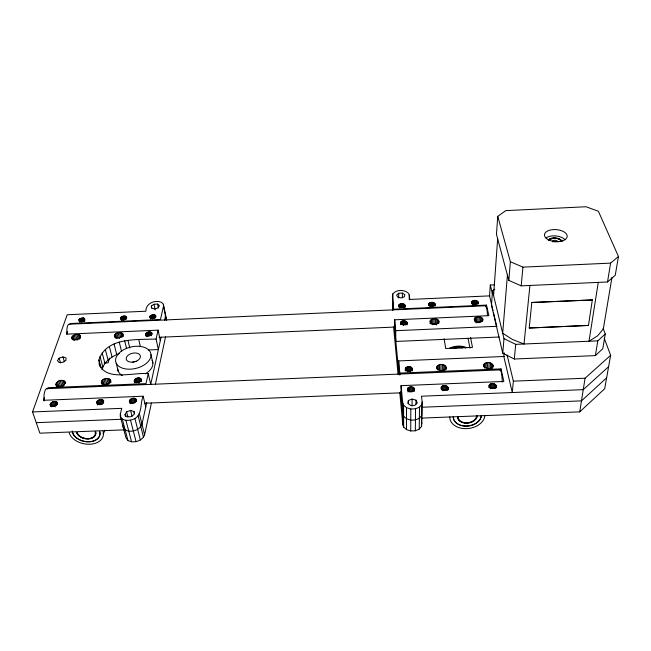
<?xml version="1.0" encoding="UTF-8"?>
<svg xmlns="http://www.w3.org/2000/svg" width="651" height="651" viewBox="0 0 651 651"><rect width="100%" height="100%" fill="white"/><g stroke="black" fill="none" stroke-linecap="round" stroke-linejoin="round"><path stroke-width="0.98" d="M407.957 391.983L407.957 387.98C409.788 386.246 413.808 386.458 414.606 389.135C414.288 392.52 408.234 392.569 407.428 389.428L407.957 387.98M408.421 403.49L408.421 400.471L412.083 399.071L416.013 400.17L417.275 402.945L414.89 405.321L410.651 405.492L407.778 403.327L408.421 400.471M408.543 371.534L408.543 366.562C410.879 366.293 413.116 368.23 412.286 370.704M408.698 391.422L408.698 387.41M409.235 299.834L409.243 295.025L408.478 293.275C404.263 289.345 396.443 289.386 392.732 293.983L392.537 310.112M409.65 392.04L409.658 387.028M409.625 371.599L409.634 366.635M410.626 371.884L410.643 366.912M410.74 391.878L410.757 386.865M608.62 366.676L583.247 389.664L421.482 396.207L422.182 402.001L421.547 426.348L419.244 429.123L415.346 430.791L410.74 430.97L410.805 409.007L406.501 407.672L403.579 405.125L402.717 402.782L401.057 385.661L503.858 381.445L500.993 368.889L399.836 373.088L398.656 360.914L504.615 356.463M411.465 370.37L411.473 367.392M411.855 391.951L411.871 386.938M412.026 370.989L412.042 368.01M412.05 406.11L412.083 399.071M412.889 391.251L412.913 387.239M413.751 390.746L413.767 387.744M414.329 391.397L414.345 388.395M134.814 382.943C131.689 377.995 142.13 375.407 141.641 381.242M415.346 430.791L415.501 408.82L419.488 407.152L421.832 404.393L422.182 402.001M415.989 404.19L416.013 400.17M419.244 429.123L419.488 407.152M421.547 426.348L421.832 404.393M129.403 400.764L129.394 401.504C130.802 404.417 136.507 402.936 136.417 399.73C135.026 397.037 130.338 398.16 129.403 400.764L130.151 403.701M428.74 305.726L428.773 303.797C430.401 301.063 436.487 302.219 435.104 306.051M429.115 305.173L429.155 303.236M429.725 306.645L429.798 302.78M430.091 323.58L430.221 320.788C432.174 317.24 440.157 318.347 438.872 323.197M430.58 306.328L430.653 302.463M430.661 323.905L430.734 320.007M496.322 385.799L496.306 386.556C495.029 389.51 488.991 388.777 489.113 385.343C490.423 382.633 495.281 383.057 496.322 385.799L496.16 387.817M431.556 306.198L431.637 302.324M431.515 324.247L431.621 319.364M432.557 306.247L432.638 302.373M432.655 324.784L432.785 318.933M433.493 306.483L433.582 302.609M434.29 305.905L434.355 303.008M433.989 324.597L434.119 318.738M434.852 305.457L434.901 303.521M435.356 324.67L435.495 318.811M436.626 324.995L436.772 319.145M437.741 323.604L437.838 319.698M436.854 368.726L436.911 366.733C438.896 362.729 447.473 364.137 446.106 369.296M437.342 369.841L437.448 365.854M438.497 323.352L438.579 320.422M493.067 365.341L493.043 366.301C491.326 369.752 485.06 369.263 483.677 365.732L483.709 364.78C485.459 361.362 491.66 361.85 493.067 365.341L492.921 367.351M438.245 370.118L438.375 365.138M439.449 370.631L439.612 364.65M440.857 370.419L441.036 364.446M441.37 389.623L441.459 386.613C443.77 384.212 449.483 385.84 448.116 389.778M442.314 370.509L442.493 364.536M442.053 390.063L442.175 386.043M442.965 390.681L443.128 385.661M443.673 370.891L443.86 364.91M444.055 390.519L444.218 385.498M444.836 370.525L444.999 365.536M114.446 335.411L114.812 336.974C117.278 338.902 121.672 337.869 123.006 335.037L123.023 334.207C121.216 331.172 115.78 332.474 114.446 335.411L114.926 337.316M445.691 369.353L445.797 366.367M445.178 390.592L445.349 385.571M446.26 389.892L446.399 385.872M447.139 390.388L447.278 386.368M447.782 390.039L447.896 387.019M110.491 380.347C110.328 384.188 104.404 385.823 101.727 383.431L101.32 382.601C101.483 377.743 111.126 376.481 111.004 382.283M478.184 302.202L478.151 302.805C476.874 304.969 472.772 304.774 471.715 302.487L471.747 301.885C473.041 299.737 477.11 299.932 478.184 302.202L478.07 304.147M471.649 303.83L471.747 301.885M471.991 303.268L472.097 301.323M472.512 304.749L472.724 300.868M96.739 402.09L97.007 403.49C99.074 405.41 103.664 404.051 103.761 401.065C102.41 398.322 97.723 399.559 96.739 402.09L97.569 405.028M473.35 304.44L473.562 300.559M474.319 304.302L474.538 300.42M475.336 304.351L475.555 300.469M474.53 321.024L474.693 318.087C477.012 316.093 481.65 316.345 483.009 319.324L482.977 320.17C481.268 323.205 475.58 322.88 474.18 319.706L474.693 318.087M475.263 322.343L475.547 317.444M476.288 304.587L476.516 300.697M477.15 304.009L477.321 301.096M476.345 322.888L476.695 317.013M477.785 303.553L477.899 301.608M477.671 322.693L478.021 316.817M479.055 322.766L479.413 316.891M480.414 322.115L480.723 317.216M481.577 321.692L481.821 317.769M482.424 321.439L482.611 318.494M486.273 308.029L486.468 305.107L393.652 309.209L392.358 295.782M483.579 366.782L483.709 364.78M483.994 366.904L484.198 363.901M494.353 284.845L490.293 285.024L489.552 295.888L493.019 310.608M484.751 368.189L485.093 363.185M485.963 367.701L486.313 362.705M494.801 289.174L492.49 290.956L491.489 305.205L502.759 353.233L514.331 359.01L595.388 355.609L602.769 348.741L605.275 334.02L603.111 328.316M497.738 216.344L496.469 234.368L508.822 280.378L521.191 285.854L607.505 281.973L615.252 275.292L618.45 256.494L598.399 211.282L586.087 206.749L505.868 210.623L497.738 216.344L510.376 261.735L508.822 280.378M487.298 368.49L487.721 362.493M493.588 295.521L497.649 238.762M488.771 368.58L489.202 362.583M490.162 368.962L490.602 362.957M488.966 387.361L489.113 385.343M489.259 387.67L489.479 384.651M489.869 388.118L490.17 384.082M491.407 368.588L491.782 363.584M490.724 388.745L491.106 383.699M492.335 368.417L492.636 364.414M491.814 388.582L492.197 383.537M448.189 387.76L448.124 388.517C446.806 391.161 441.907 390.909 440.979 388.061L441.459 386.613M492.945 388.655L493.336 383.61M494.101 387.947L494.41 383.911M495.004 388.444L495.33 384.407M495.745 388.086L495.981 385.058M507.422 275.145L502.678 333.222L512.239 339.383L524.022 343.997L529.93 285.464M500.831 370.899L500.993 368.889M502.759 353.233L503.98 338.626L492.49 290.956M446.171 367.294L446.09 368.254C444.34 371.599 438.066 371.322 436.821 367.685L436.911 366.733M504.126 352.761L503.809 356.496L512.28 392.537L513.362 381.169L507.08 354.982M71.74 337.275L72.017 338.845C74.548 340.921 79.935 339.545 80.342 336.071L79.983 335.338C77.502 333.393 73.197 334.549 71.74 337.275L72.294 339.171M514.331 359.01L515.706 344.355L503.98 338.626M521.191 285.854L522.948 267.13L510.376 261.735M438.929 321.244L438.839 322.09C437.106 325.036 431.418 324.906 430.132 321.627L430.221 320.788M435.145 304.115L435.088 304.717C433.786 306.816 429.676 306.759 428.708 304.399L428.773 303.797M592.353 299.802L588.471 325.435L529.222 327.998L531.81 302.479L592.41 299.948L531.81 302.479M55.929 384.489C56.328 380.745 62.097 379.004 64.815 381.405L65.173 382.235C64.807 386.002 58.989 387.752 56.287 385.327L55.929 384.489L56.547 386.425M50.151 404.735C50.436 401.822 54.92 400.381 57.011 402.31L57.28 402.961C57.011 405.882 52.503 407.331 50.42 405.386L50.151 404.735L50.737 406.517M412.295 368.71C411.928 371.933 406.126 371.99 405.296 369.003L405.817 367.628L408.543 366.562M407.07 322.636L406.981 323.27C405.663 325.427 401.39 325.427 400.487 322.92L400.585 322.286C402.269 319.454 408.397 320.642 407.07 324.589M405.117 305.449L405.028 306.051C403.726 308.102 399.608 308.135 398.689 305.734L398.786 305.124C400.455 302.422 406.427 303.521 405.125 307.378M598.253 282.388L589.009 341.238L597.724 335.729L603.331 328.893L611.981 277.277M421.205 418.113L579.732 411.855L585.062 378.231L610.638 355.3L604.226 338.219M595.388 355.609L597.813 340.864L605.275 334.02M607.505 281.973L610.605 263.118L618.45 256.494M610.638 355.3L604.689 388.745L579.732 411.855M124.341 429.847L39.89 433.184L32.55 411.945L121.737 408.34L120.297 414.134L120.321 416.485L126.025 437.92L127.946 440.491C133.675 443.648 142.292 441.15 144.612 434.827L151.398 403.05M155.426 384.188L165.606 336.526M146.752 402.448L141.975 424.208C139.583 430.547 130.916 432.996 125.13 429.872L123.202 427.308L123.177 425.738M150.658 384.651L161.074 337.177M164.768 320.365L165.5 314.636M120.321 416.485L122.266 419.032C126.261 421.23 131.006 420.505 134.936 418.528C142.504 413.938 140.046 403.311 143.163 396.215L43.519 400.3L44.463 397.598M67.46 331.505L66.532 334.166L158.071 330.155L156.069 339.016C137.011 339.952 106.52 336.941 98.903 360.019C100.767 383.236 134.545 371.778 148.249 373.674L146.011 383.618L47.905 387.695M32.55 411.945L67.191 314.742L145.873 311.227C145.71 303.293 155.109 299.493 161.586 302.414L163.377 304.286L163.507 306.043L160.471 319.535L70.235 323.523M109.482 358.05L108.139 362.843L104.144 363.014M102.036 369.695C104.014 361.525 111.85 356.333 119.288 353.526M145.507 334.053C146.467 331.79 150.544 330.911 151.927 333.149L151.943 333.776C150.991 336.046 146.882 336.933 145.507 334.679L145.507 334.053L145.938 335.965M149.974 316.183L149.681 317.387C151.048 319.519 155.011 318.697 155.963 316.508L155.947 315.914C154.669 313.904 151.366 314.612 149.974 316.183L150.593 319.014M120.695 317.476L120.655 319.21C122.461 320.569 125.651 319.861 126.644 317.81L126.66 317.216C125.423 315.174 122.103 315.955 120.695 317.476L121.387 320.308M125.497 416.656L124.984 414.687L126.579 411.831L130.582 410.431L133.992 411.53L134.488 413.499M79.007 319.332L78.861 321.065C80.716 322.522 84.638 321.594 84.947 319.071L83.361 317.908L79.634 318.77L79.007 319.332L79.796 322.155M59.119 358.156L57.426 360.638L59.127 362.501L62.952 362.338L65.995 360.272L65.971 357.863L62.919 356.927L59.119 358.156L60.592 362.941M606.634 377.816L581.473 400.87L421.343 407.274M398.721 293.235L396.622 295.033L397.655 297.125L401.073 297.922L404.279 296.823L404.849 294.667L402.375 293.072L398.721 293.235L398.762 298.028M151.349 306.035L153.994 304.237L157.566 304.074L159.405 305.677L158.112 307.85L154.645 308.948L151.626 308.135L151.349 306.035L151.756 307.923M132.487 362.281L132.837 362.111A7.177 4.427 -13.5 0 1 136.45 361.354M522.948 267.13L610.605 263.118M489.951 295.863L409.78 299.444L409.243 295.025M69.177 324.206L485.76 305.775M394.799 330.488L394.677 319.796L488.877 315.67L486.468 305.107M159.047 337.308L394.286 327.079M394.677 319.796L395.735 330.692L497.047 326.297M148.282 349.986L158.364 349.554L156.069 339.016M499.162 337.015L395.841 341.441L395.735 330.692M515.706 344.355L597.813 340.864M46.734 388.688L500.253 369.89M513.362 381.169L585.062 378.231M144.872 403.229L400.642 392.838M36.261 422.67L121.525 419.26M410.805 409.007L415.501 408.82M399.763 392.398L402.814 424.688L403.661 427.056L406.517 429.619L410.74 430.97M124.984 414.687L127.01 416.86L131.144 416.689L134.252 414.313L133.992 411.53M116.212 363.225L118.368 371.623L120.207 374.065A17.902 11.034 -13.5 0 0 122.282 375.546M134.334 380.99C135.742 383.74 141.234 382.389 141.177 379.297M588.471 325.435L529.222 327.998M50.664 403.229L51.828 406.802M50.241 403.986L51.112 406.663M52.332 401.968L53.781 406.436M51.38 402.538L52.544 406.11M53.415 401.594L55.148 406.94M56.417 401.805L57.272 404.483M55.563 401.504L56.71 405.068M54.529 401.431L55.962 405.89M57.011 402.31L57.581 404.092M56.58 382.593L57.793 386.458M56.035 383.553L56.946 386.45M57.508 381.714L59.021 386.548M58.736 380.998L60.543 386.792M61.576 380.298L63.375 386.1M60.136 380.51L61.943 386.303M64.042 380.77L64.929 383.675M62.927 380.396L64.416 385.229M64.815 381.405L65.409 383.341M62.919 356.927L64.368 361.712M73.099 335.639L74.466 340.383M72.237 336.421L73.335 340.221M74.238 335.005L75.597 339.741M76.916 334.378L78.258 339.114M75.557 334.565L77.184 340.253M79.243 334.785L80.309 338.577M97.805 400.642L98.911 404.548M78.185 334.451L79.528 339.195M97.121 401.333L97.951 404.271M99.79 399.698L101.165 404.58M98.724 400.08L100.099 404.963M79.983 335.338L80.521 337.234M100.905 399.535L102.272 404.417M80.472 318.306L81.513 322.074M102.825 399.909L103.639 402.839M79.634 318.77L80.423 321.594M101.947 399.608L103.037 403.514M82.425 317.859L83.466 321.618M81.432 317.997L82.474 321.757M101.857 380.705L102.923 384.586M84.134 318.144L84.907 320.967M101.369 381.665L102.166 384.57M83.361 317.908L84.394 321.675M103.932 379.11L105.511 384.928M99.009 363.551L99.798 366.44M102.744 379.826L104.062 384.676M105.316 378.622L106.886 384.44M98.903 360.019L100.995 367.717M106.756 378.41L108.318 384.236M99.969 356.398L102.817 366.969M110.076 379.517L110.597 381.462M109.262 378.882L110.296 382.764M102.142 352.842L104.957 363.388M108.115 378.508L109.417 383.358M122.266 419.032L127.946 440.491M120.297 414.134L120.777 415.94M105.316 349.497L108.09 360.027M125.952 420.383L131.567 441.85M109.344 346.503L112.07 357.025M130.534 420.196L136.059 441.679M126.579 411.831L127.856 416.746M114.047 343.98L116.724 354.502M130.582 410.431L132.088 416.331M130.412 399.307L131.404 403.229M134.936 418.528L140.372 440.011M129.752 400.007L130.501 402.945M132.373 398.363L133.601 403.262M115.715 333.776L116.903 338.536M131.315 398.746L132.544 403.644M114.893 334.557L115.854 338.365M134.529 398.274L135.506 402.196M118.124 332.702L119.54 338.414M138.142 415.769L143.489 437.236M133.479 398.2L134.7 403.099M119.223 342.035L121.615 351.597M116.822 333.141L118.01 337.893M136.075 399.079L136.564 401.04M119.475 332.515L120.655 337.267M139.298 413.369L144.612 434.827M135.424 398.575L136.157 401.521M122.624 333.475L123.324 336.331M121.843 332.921L122.779 336.73M120.761 332.588L121.932 337.348M135.318 378.906L136.271 382.804M134.684 379.566L135.392 382.487M124.666 340.742L126.538 348.383M134.342 380.29L134.822 382.235M137.223 378.003L138.403 382.869M122.111 316.459L123.023 320.235M127.954 340.383L129.801 348.033M121.298 316.915L121.981 319.747M136.197 378.369L137.141 382.259M490.293 285.024L492.4 293.804M139.33 377.914L140.266 381.811M124.048 316.004L124.959 319.779M143.163 396.215L145.759 406.997M138.305 377.849L139.477 382.715M123.055 316.142L123.967 319.918M140.844 378.679L141.536 381.6M125.789 316.296L126.465 319.128M140.209 378.198L140.901 381.12M124.992 316.06L125.667 318.892M493.482 312.57L496.477 325.329M148.249 373.674L150.723 384.367M138.785 339.765L140.339 346.462M146.41 332.832L147.264 336.648M150.999 354.681A18.033 10.994 -13.3 0 1 125.049 368.824A18.033 10.994 -13.3 0 1 123.804 349.652A18.033 10.994 -13.3 0 1 150.999 354.681L152.879 363.071M145.816 333.418L146.459 336.282M148.192 332.018L149.038 335.835M147.224 332.352L148.078 336.168M150.999 332.181L151.634 335.045M150.178 331.937L151.016 335.753M149.201 331.88L150.047 335.696M151.61 332.604L152.025 334.508M151.341 315.157L152.163 318.941M150.544 315.621L151.162 318.453M153.278 314.71L154.092 318.494M152.285 314.848L153.099 318.624M155.036 314.994L155.638 317.834M158.071 330.155L160.317 340.652M154.222 314.759L154.832 317.598M153.994 304.237L155.19 309.876M157.566 304.074L158.356 307.833M163.377 304.286L166.632 320.194M163.507 306.043L166.396 320.113M470.551 337.576L472.48 347.374L445.683 348.505L444.112 338.707M468.077 338.349L469.981 348.187M421.571 409.21L421.693 415.484L419.366 418.243C414.443 421.189 407.42 420.766 403.62 416.201L402.766 413.849L400.65 391.747M421.547 421.026L421.889 423.939M392.87 310.364L392.732 293.983M394.408 326.436L399.022 374.667M393.57 326.802L398.046 374.235M399.836 373.088L399.852 375.082M399.185 304.57L399.201 306.499M398.786 305.124L398.803 307.06M398.656 360.914L398.746 371.811M400.992 321.7L401.008 324.629M400.715 303.797L400.739 307.654M400.585 322.286L400.593 324.239M401.057 385.661L401.122 396.662M399.852 304.107L399.877 307.972M403.579 405.125L403.661 427.056M402.692 303.708L402.709 307.565M402.375 293.072L402.399 297.865M402.554 320.894L402.57 324.792M402.717 402.782L402.814 424.688M401.691 303.659L401.716 307.516M401.667 321.228L401.683 324.149M405.394 368.287L405.296 370.989M404.889 304.855L404.898 306.784M404.58 320.805L404.588 324.703M404.377 304.334L404.385 307.231M403.62 303.944L403.628 307.801M403.555 320.756L403.571 325.622M406.834 322.017L406.834 324.939M406.541 367.091L406.541 371.062M406.305 321.472L406.305 324.393M406.501 407.672L406.517 429.619M405.817 367.628L405.825 370.606M405.524 321.057L405.532 324.955M407.526 388.671L407.526 390.673M407.477 366.725L407.477 371.688M152.098 360.304A17.902 11.034 -13.5 0 1 145.425 373.812M118.368 371.623A17.902 11.034 -13.5 0 1 117.709 368.808M548.232 240.097A7.283 3.873 4.5 0 1 555.596 237.924A7.283 3.873 4.5 0 1 562.212 241.415M545.961 237.94A11.1 5.908 4.5 0 1 565.011 239.723M549.452 239.828A6.77 3.605 4.5 0 1 552.081 238.762M553.749 238.559A6.77 3.605 4.5 0 1 555.498 238.6M560.112 240.089A6.77 3.605 4.5 0 1 561.097 240.927M549.037 239.658A7.283 3.873 4.5 0 1 551.861 238.51M553.651 238.29A7.283 3.873 4.5 0 1 555.531 238.339M557.386 238.64A7.283 3.873 4.5 0 1 561.553 240.829M548.703 240.211A6.779 3.605 4.5 0 1 554.668 238.144A6.779 3.605 4.5 0 1 561.146 240.512M552.43 241.871A2.702 1.44 4.5 0 1 554.912 240.3A2.702 1.44 4.5 0 1 557.769 242.001M553.732 241.822A2.702 1.44 4.6 0 1 555.783 241.871M450.126 348.643A15.632 11.685 -8.8 0 1 465.807 347.976M454.04 348.269A16.43 12.263 -8.7 0 1 462.592 347.903M449.76 348.155A16.397 12.255 -8.8 0 1 466.222 347.455M484.897 415.468A17.642 12.515 -7.9 0 1 466.661 428.627A17.642 12.515 -7.9 0 1 449.8 416.852M481.382 415.607A14.11 10.009 -7.9 0 1 466.791 426.153A14.11 10.009 -7.9 0 1 453.308 416.713M477.167 415.769A9.879 7.006 -7.9 0 1 466.954 423.174A9.879 7.006 -7.9 0 1 457.515 416.55M476.695 415.794A9.407 6.673 -7.9 0 1 466.97 422.841A9.407 6.673 -7.9 0 1 457.978 416.526M481.349 415.444A14.11 10.009 -7.9 0 1 466.767 425.99A14.11 10.009 -7.9 0 1 453.283 416.55M477.134 415.607A9.879 7.006 -7.9 0 1 466.922 423.012A9.879 7.006 -7.9 0 1 457.49 416.388M103.094 431.507A17.569 11.938 12 0 1 89.773 444.251A17.569 11.938 12 0 1 69.161 432.842M99.693 431.637A14.053 9.545 12 0 1 87.852 441.866A14.053 9.545 12 0 1 72.22 431.003M104.697 430.189A17.455 11.921 12.1 0 1 103.102 433.769M95.616 431.8A9.838 6.681 12 0 1 88.17 438.969A9.838 6.681 12 0 1 76.615 432.549M95.168 431.816A9.366 6.364 12 0 1 88.072 438.652A9.366 6.364 12 0 1 77.07 432.533M99.733 431.475A14.053 9.545 12 0 1 89.089 441.695A14.053 9.545 12 0 1 72.603 432.549M95.664 431.637A9.838 6.681 12 0 1 88.219 438.807A9.838 6.681 12 0 1 76.663 432.386M44.154 400.926A9.269 3.109 88.9 0 1 44.626 391.788A9.269 3.109 88.9 0 1 47.547 388.875M499.887 370.134A9.456 1.44 86.9 0 1 501.425 372.917A9.456 1.44 86.9 0 1 502.23 382.186M66.931 334.126A8.504 2.637 87.4 0 1 69.869 324.532M485.459 306.157A8.658 1.212 87.5 0 1 487.428 315.702M137.483 360.597L135.839 361.395A7.234 4.411 -13.3 0 1 127.515 361.02L126.644 360.109A7.234 4.411 -13.3 0 1 129.183 354.526L130.81 353.737A7.234 4.411 -13.3 0 1 139.062 354.103L139.941 354.998A7.234 4.411 -13.3 0 1 137.483 360.597M549.55 240.284A11.409 6.014 4.4 0 0 567.192 236.606A11.409 6.014 4.4 0 0 550.746 229.933A11.409 6.014 4.4 0 0 549.55 240.284"/></g></svg>
